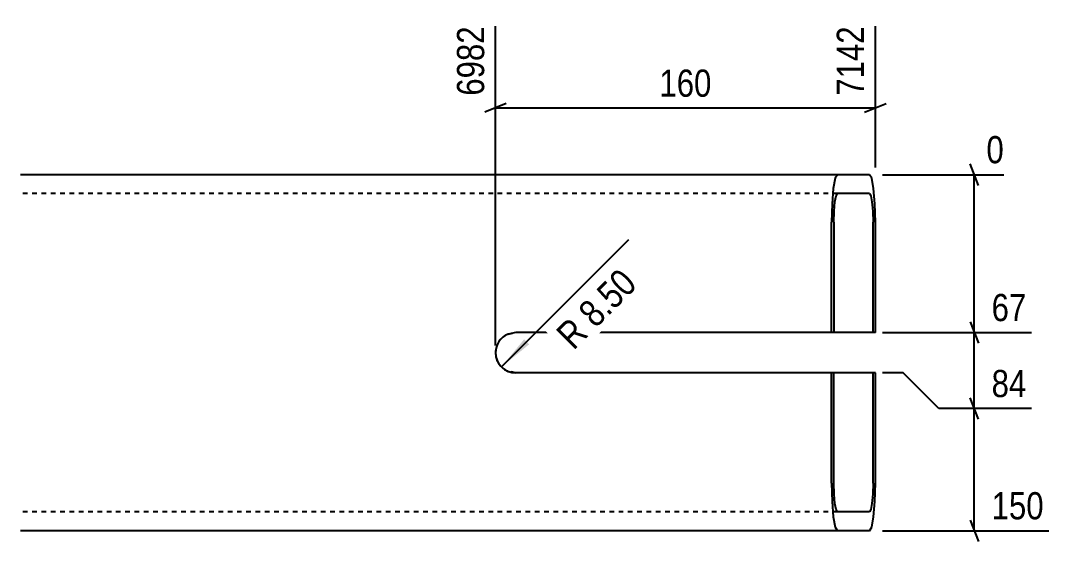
# Model space of a CAD drawing. Header units: millimetres. Extents: x 9 to 20440, y 9 to 247.
# Drawn here: x 6791 to 7224.2, y 9 to 228.4 of the extents above; entities that cross this region are included whole.
import ezdxf

# ---------------------------------------------------------------- set-up
doc = ezdxf.new("R2010")
doc.units = ezdxf.units.MM
doc.linetypes.add('DXK_LINE_DOT2', pattern=[3.9198, 1.9599, -1.9599])
doc.layers.add('MÅLSÆTNING', color=7, linetype='Continuous')
doc.layers.add('STÅL', color=7, linetype='Continuous')
doc.styles.add('Arial Narrow', font='ARIALN.TTF', dxfattribs={"height": 0.2})

msp = doc.modelspace()

# ---------------------------------------------------------------- hatches: boundary and pattern name
at = {"layer": 'MÅLSÆTNING', "linetype": 'Continuous'}
msp.add_hatch(color=7, dxfattribs=at).paths.add_polyline_path([(7005.16, 92.04), (6993.49, 82.49), (7003.04, 94.16)])

# ---------------------------------------------------------------- linework, layer by layer
at = {"layer": 'MÅLSÆTNING', "color": 7, "linetype": 'Continuous'}
for p, q in [((6991, 91.5), (6991, 226.01)), ((7150.92, 166.5), (7150.92, 226.01)), ((6995.5, 193.46), (6986.5, 189.86)), ((6991, 191.66), (7150.92, 191.66)), ((7146.42, 189.86), (7155.42, 193.46)), ((7194.4, 159), (7190.8, 168)), ((7153.92, 163.5), (7205.01, 163.5)), ((7192.6, 97), (7192.6, 163.5)), ((6993.49, 82.49), (7047.15, 136.15)), ((7190.8, 101.5), (7194.4, 92.5)), ((7190.8, 101.5), (7194.4, 92.5)), ((7153.92, 97), (7216.7, 97)), ((7153.92, 97), (7216.7, 97)), ((7192.6, 65), (7192.6, 97)), ((7162.6, 80), (7153.92, 80)), ((7162.6, 80), (7153.92, 80)), ((7177.6, 65), (7162.6, 80)), ((7177.6, 65), (7162.6, 80)), ((7194.4, 60.5), (7190.8, 69.5)), ((7194.4, 60.5), (7190.8, 69.5)), ((7216.7, 65), (7177.6, 65)), ((7216.7, 65), (7177.6, 65)), ((7192.6, 13.5), (7192.6, 65)), ((7190.8, 18), (7194.4, 9)), ((7153.92, 13.5), (7224.01, 13.5))]:
    msp.add_line(p, q, dxfattribs=at)
msp.add_arc((6999.5, 88.5), 8.5, 180, 270, dxfattribs=at)
at = {"layer": 'STÅL', "color": 2, "linetype": 'Continuous'}
for p, q in [((7148.47, 163.5), (6791, 163.5)), ((7134.02, 161.98), (7133.22, 157.64)), ((7134.96, 163.5), (7134.02, 161.98)), ((7149.41, 161.98), (7148.47, 163.5)), ((7150.2, 157.64), (7149.41, 161.98)), ((7133.22, 157.64), (7132.69, 151.15)), ((7150.74, 151.15), (7150.2, 157.64)), ((7133.6, 148.09), (7133.92, 151.99)), ((7133.92, 151.99), (7134.4, 154.59)), ((7134.4, 154.59), (7134.96, 155.5)), ((7148.47, 155.5), (7134.96, 155.5)), ((7148.47, 155.5), (7149.03, 154.59)), ((7149.03, 154.59), (7149.51, 151.99)), ((7149.51, 151.99), (7149.83, 148.09)), ((7132.69, 151.15), (7132.5, 143.5)), ((7133.49, 143.5), (7133.6, 148.09)), ((7149.83, 148.09), (7149.94, 143.5)), ((7150.92, 143.5), (7150.74, 151.15)), ((7132.5, 97), (7132.5, 143.5)), ((7133.49, 143.5), (7133.49, 97)), ((7149.94, 97), (7149.94, 143.5)), ((7150.92, 97), (7150.92, 143.5)), ((6999.5, 97), (6996.25, 96.35)), ((7132.5, 97), (6999.5, 97)), ((7133.49, 97), (7132.5, 97)), ((7149.94, 97), (7133.49, 97)), ((7150.92, 97), (7149.94, 97)), ((6996.25, 80.65), (6999.5, 80)), ((7132.5, 80), (6999.5, 80)), ((7133.49, 80), (7132.5, 80)), ((7132.5, 33.5), (7132.5, 80)), ((7133.49, 33.5), (7133.49, 80)), ((7150.92, 80), (7133.49, 80)), ((7149.94, 33.5), (7149.94, 80)), ((7150.92, 33.5), (7150.92, 80)), ((7132.5, 33.5), (7132.69, 25.85)), ((7133.6, 28.91), (7133.49, 33.5)), ((7149.94, 33.5), (7149.83, 28.91)), ((7150.74, 25.85), (7150.92, 33.5)), ((7133.92, 25.01), (7133.6, 28.91)), ((7149.83, 28.91), (7149.51, 25.01)), ((7132.69, 25.85), (7133.22, 19.36)), ((7134.4, 22.41), (7133.92, 25.01)), ((7134.96, 21.5), (7134.4, 22.41)), ((7149.03, 22.41), (7148.47, 21.5)), ((7149.51, 25.01), (7149.03, 22.41)), ((7150.2, 19.36), (7150.74, 25.85)), ((7133.22, 19.36), (7134.02, 15.02)), ((7148.47, 21.5), (7134.96, 21.5)), ((7149.41, 15.02), (7150.2, 19.36)), ((7148.47, 13.5), (6791, 13.5)), ((7134.02, 15.02), (7134.96, 13.5)), ((7148.47, 13.5), (7149.41, 15.02))]:
    msp.add_line(p, q, dxfattribs=at)
at = {"layer": 'STÅL', "color": 7, "linetype": 'DXK_LINE_DOT2'}
for p, q in [((7134.96, 155.5), (6791, 155.5)), ((6996.25, 96.35), (6999.5, 97)), ((7133.49, 97), (7132.5, 97)), ((7133.49, 97), (7132.5, 97)), ((7150.92, 97), (7149.94, 97)), ((6999.5, 80), (6996.25, 80.65)), ((7133.49, 80), (7132.5, 80)), ((7134.96, 21.5), (6791, 21.5))]:
    msp.add_line(p, q, dxfattribs=at)
at = {"layer": 'STÅL', "color": 2, "linetype": 'Continuous'}
msp.add_arc((6999.5, 88.5), 8.5, 112.5, 247.5, dxfattribs=at)
at = {"layer": 'STÅL', "color": 7, "linetype": 'DXK_LINE_DOT2'}
msp.add_arc((6999.5, 88.5), 8.5, 112.5, 247.5, dxfattribs=at)

# ---------------------------------------------------------------- wipeouts: each hides what was drawn before it
at = {"color": 0}
msp.add_wipeout([(7084.33, 193.91), (7084.33, 210.71), (7057.59, 210.71), (7057.59, 193.91)], dxfattribs=at).dxf.layer = 'MÅLSÆTNING'
at = {"color": 0, "linetype": 'Continuous'}
for points in [[(7216.91, 99.4), (7216.91, 116.2), (7197.48, 116.2), (7197.48, 99.4)], [(7216.91, 67.4), (7216.91, 84.2), (7197.48, 84.2), (7197.48, 67.4)], [(7224.22, 15.9), (7224.22, 32.7), (7197.48, 32.7), (7197.48, 15.9)]]:
    msp.add_wipeout(points, dxfattribs=at).dxf.layer = 'MÅLSÆTNING'

# ---------------------------------------------------------------- next in the draw order: texts
at = {"layer": 'MÅLSÆTNING', "color": 3, "style": 'Arial Narrow'}
msp.add_text('160', height=11.453, dxfattribs=at).set_placement((7059.99, 196.31))
at = {"layer": 'MÅLSÆTNING', "color": 3, "linetype": 'Continuous', "style": 'Arial Narrow'}
for s, p in [('67', (7199.88, 101.8)), ('84', (7199.88, 69.8)), ('150', (7199.88, 18.3))]:
    msp.add_text(s, height=11.453, dxfattribs=at).set_placement(p)

# ---------------------------------------------------------------- next in the draw order: wipeouts: each hides what was drawn before it
at = {"color": 0, "linetype": 'Continuous'}
for points in [[(6988.6, 228.41), (6971.8, 228.41), (6971.8, 194.36), (6988.6, 194.36)], [(7148.52, 228.41), (7131.72, 228.41), (7131.72, 194.36), (7148.52, 194.36)], [(7207.41, 165.9), (7207.41, 182.7), (7195.3, 182.7), (7195.3, 165.9)]]:
    msp.add_wipeout(points, dxfattribs=at).dxf.layer = 'MÅLSÆTNING'
at = {"color": 0}
msp.add_wipeout([(7054.62, 116.68), (7042.74, 128.56), (7011.95, 97.77), (7023.83, 85.89)], dxfattribs=at).dxf.layer = 'MÅLSÆTNING'

# ---------------------------------------------------------------- next in the draw order: texts
at = {"layer": 'MÅLSÆTNING', "color": 3, "linetype": 'Continuous', "style": 'Arial Narrow'}
for s, p in [('6982', (6986.2, 196.76)), ('7142', (7146.12, 196.76))]:
    msp.add_text(s, height=11.453, rotation=90.0002, dxfattribs=at).set_placement(p)
msp.add_text('0', height=11.45, dxfattribs=at).set_placement((7197.7, 168.3))
at = {"layer": 'MÅLSÆTNING', "color": 3, "style": 'Arial Narrow'}
msp.add_text('R 8.50', height=11.453, rotation=45.0001, dxfattribs=at).set_placement((7023.83, 89.29))

doc.saveas('drawing.dxf')
